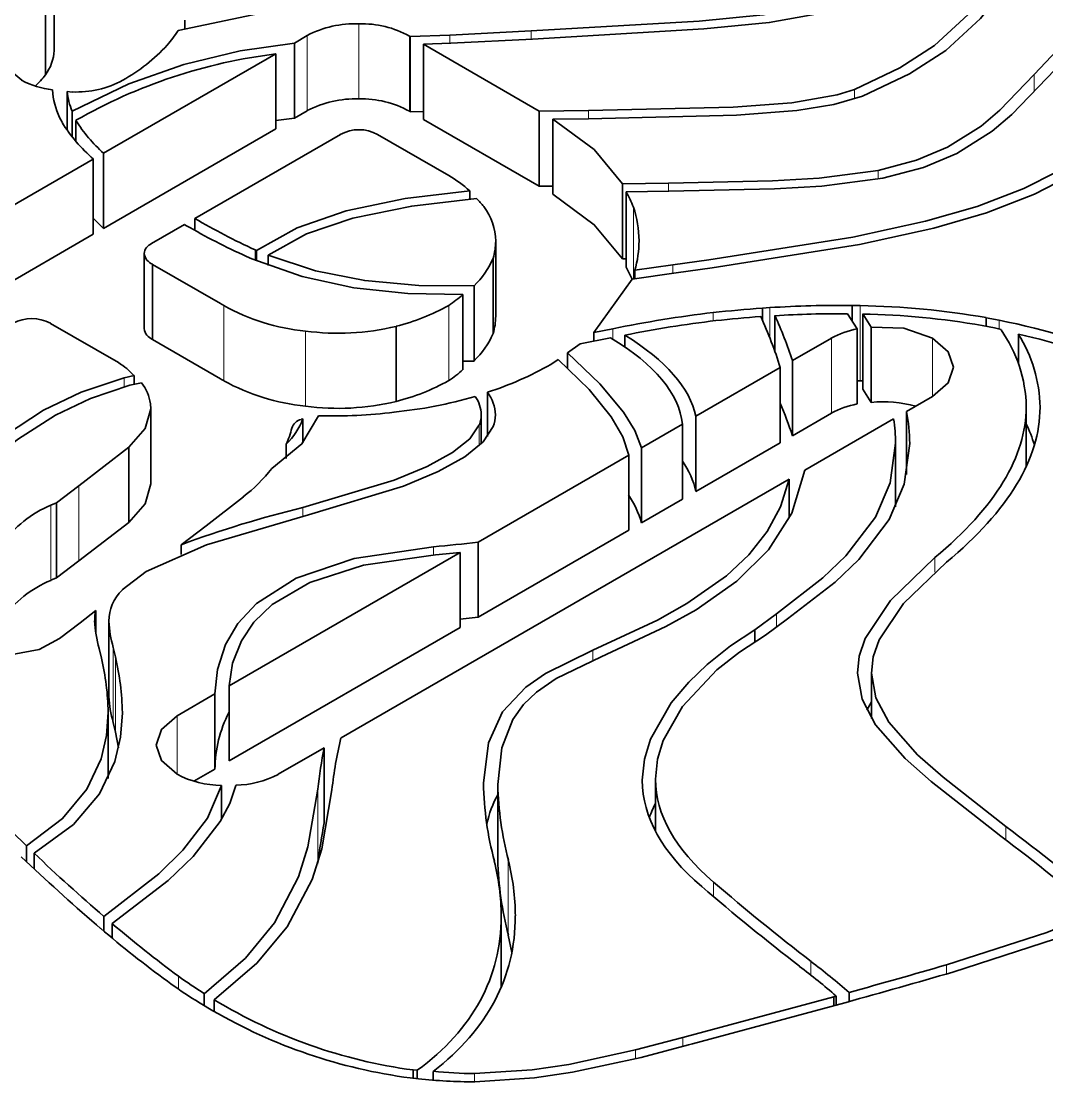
# Model space of a CAD drawing. Extents: x 315 to 857, y 212 to 651.
# Drawn here: x 717.23 to 722.8, y 625.26 to 631.02 of the extents above; entities that cross this region are included whole.
import ezdxf

# ---------------------------------------------------------------- set-up
doc = ezdxf.new("R2010")
doc.units = 0

msp = doc.modelspace()

# ---------------------------------------------------------------- linework, layer by layer
at = {"color": 7, "lineweight": 35, "ltscale": 0.010207}
for p, q in [((717.4062, 631.2734), (717.4062, 630.8652)), ((717.3588, 631.1401), (717.3588, 630.7319)), ((719.3406, 630.94), (719.3406, 630.5317)), ((719.4131, 630.8982), (719.4131, 630.4899)), ((720.0421, 630.535), (720.0421, 630.1267)), ((720.1151, 630.4915), (720.1151, 630.0833)), ((717.6746, 630.3063), (717.6746, 629.8981)), ((717.619, 630.2743), (717.619, 629.866)), ((720.5141, 630.0963), (720.5141, 629.688)), ((717.8958, 629.7615), (717.8958, 629.3533)), ((719.7908, 629.7349), (719.7908, 629.3267)), ((717.9406, 629.7026), (717.9406, 629.2943)), ((719.6875, 629.5856), (719.6875, 629.1773)), ((721.7993, 629.4329), (721.7993, 629.0247)), ((719.2637, 629.366), (719.2637, 628.9577)), ((721.7683, 629.3524), (721.7683, 628.9441)), ((721.845, 629.361), (721.845, 628.9527)), ((721.3511, 629.1416), (721.3511, 628.7333)), ((721.4169, 629.1796), (721.4169, 628.7713)), ((717.9312, 628.9174), (717.9312, 628.5092)), ((717.8116, 628.7089), (717.8116, 628.3006)), ((720.5975, 628.7065), (720.5975, 628.2982)), ((717.4188, 628.4075), (717.4188, 627.9993)), ((719.7094, 628.1937), (719.7094, 627.7855)), ((719.6123, 628.1377), (719.6123, 627.7294)), ((717.7037, 627.7631), (717.7037, 627.3549)), ((718.3561, 627.4124), (718.3561, 627.0042)), ((718.2798, 627.3683), (718.2798, 626.9601)), ((719.817, 626.8762), (719.817, 626.468))]:
    msp.add_line(p, q, dxfattribs=at)
at = {"color": 7, "lineweight": 35, "ltscale": 0.001192}
msp.add_line((718.116, 631.0291), (718.116, 630.9814), dxfattribs=at)
at = {"color": 7, "lineweight": 13, "ltscale": 0.010205}
for p, q in [((719.0618, 631.0103), (719.0618, 630.6021)), ((718.7709, 629.3397), (718.7709, 628.9315)), ((717.3888, 628.394), (717.3888, 627.9858))]:
    msp.add_line(p, q, dxfattribs=at)
at = {"color": 7, "lineweight": 35, "ltscale": 0.002025}
msp.add_line((718.7816, 630.9456), (718.7115, 630.905), dxfattribs=at)
at = {"color": 7, "lineweight": 13, "ltscale": 0.010207}
for p, q in [((718.7816, 630.9456), (718.7816, 630.5373)), ((719.3366, 630.9423), (719.3366, 630.5341)), ((718.3275, 629.4792), (718.3275, 629.071)), ((719.5496, 629.4792), (719.5496, 629.071)), ((721.7848, 629.4783), (721.7848, 629.0701)), ((721.6286, 629.3018), (721.6286, 628.8936)), ((717.5397, 628.5001), (717.5397, 628.0918)), ((717.7269, 627.6216), (717.7269, 627.2133)), ((717.7393, 627.5694), (717.7393, 627.1611)), ((718.8383, 626.8517), (718.8383, 626.4434)), ((719.8735, 626.4657), (719.8735, 626.0574))]:
    msp.add_line(p, q, dxfattribs=at)
at = {"color": 7, "lineweight": 35, "ltscale": 0.000116207}
for p, q in [((719.3406, 630.94), (719.3366, 630.9423)), ((719.3406, 630.5317), (719.3366, 630.5341))]:
    msp.add_line(p, q, dxfattribs=at)
at = {"color": 7, "lineweight": 35, "ltscale": 0.005364}
msp.add_line((719.5551, 630.9479), (719.3406, 630.94), dxfattribs=at)
at = {"color": 7, "lineweight": 35, "ltscale": 0.01109}
msp.add_line((719.998, 630.9711), (719.5551, 630.9479), dxfattribs=at)
at = {"color": 7, "lineweight": 13, "ltscale": 0.001115}
for p, q in [((719.5551, 630.9479), (719.5551, 630.9033)), ((719.998, 630.9711), (719.998, 630.9265))]:
    msp.add_line(p, q, dxfattribs=at)
at = {"color": 7, "lineweight": 35, "ltscale": 0.011081}
msp.add_line((719.5621, 630.9036), (720.0048, 630.9268), dxfattribs=at)
at = {"color": 7, "lineweight": 35, "ltscale": 0.010205}
for p, q in [((718.7115, 630.905), (718.7115, 630.4968)), ((718.6102, 630.8466), (718.6102, 630.4384)), ((720.4933, 630.1404), (720.4933, 629.7322)), ((719.8051, 629.8285), (719.8051, 629.4203)), ((719.6261, 629.5382), (719.6261, 629.13)), ((720.8928, 628.877), (720.8928, 628.4688)), ((720.8196, 628.8347), (720.8196, 628.4265)), ((720.5275, 628.666), (720.5275, 628.2578)), ((718.8733, 627.0765), (718.8733, 626.6683))]:
    msp.add_line(p, q, dxfattribs=at)
at = {"color": 7, "lineweight": 35, "ltscale": 0.003729}
msp.add_line((719.4131, 630.8982), (719.5621, 630.9036), dxfattribs=at)
at = {"color": 7, "lineweight": 35, "ltscale": 0.018159}
for p, q in [((720.0421, 630.535), (719.4131, 630.8982)), ((720.0421, 630.1267), (719.4131, 630.4899))]:
    msp.add_line(p, q, dxfattribs=at)
at = {"color": 7, "lineweight": 35, "ltscale": 0.027011}
for p, q in [((718.6102, 630.8466), (717.6746, 630.3063)), ((718.6102, 630.4384), (717.6746, 629.8981))]:
    msp.add_line(p, q, dxfattribs=at)
at = {"color": 7, "lineweight": 13, "ltscale": 0.00239}
msp.add_line((722.7302, 630.7347), (722.7302, 630.6391), dxfattribs=at)
at = {"color": 7, "lineweight": 35, "ltscale": 0.000709072}
msp.add_line((717.4764, 630.6414), (717.5046, 630.6384), dxfattribs=at)
at = {"color": 7, "lineweight": 35, "ltscale": 0.005251}
msp.add_line((717.4764, 630.6414), (717.4764, 630.4314), dxfattribs=at)
at = {"color": 7, "lineweight": 13, "ltscale": 0.001314}
msp.add_line((721.754, 630.6529), (721.754, 630.6003), dxfattribs=at)
at = {"color": 7, "lineweight": 35, "ltscale": 0.003491}
msp.add_line((717.5044, 630.5342), (717.5044, 630.3945), dxfattribs=at)
at = {"color": 7, "lineweight": 35, "ltscale": 0.002024}
msp.add_line((718.7816, 630.5373), (718.7115, 630.4968), dxfattribs=at)
at = {"color": 7, "lineweight": 35, "ltscale": 0.001812}
msp.add_line((719.4131, 630.5339), (719.3406, 630.5317), dxfattribs=at)
at = {"color": 7, "lineweight": 35, "ltscale": 0.006664}
msp.add_line((720.3087, 630.5386), (720.0421, 630.535), dxfattribs=at)
at = {"color": 7, "lineweight": 13, "ltscale": 0.001112}
msp.add_line((720.3087, 630.5386), (720.3087, 630.4941), dxfattribs=at)
at = {"color": 7, "lineweight": 35, "ltscale": 0.00074388}
msp.add_line((717.4358, 630.5007), (717.4495, 630.4743), dxfattribs=at)
at = {"color": 7, "lineweight": 35, "ltscale": 0.002864}
msp.add_line((717.5248, 630.4849), (717.5248, 630.3703), dxfattribs=at)
at = {"color": 7, "lineweight": 35, "ltscale": 0.002549}
msp.add_line((718.7115, 630.4968), (718.6102, 630.4849), dxfattribs=at)
at = {"color": 7, "lineweight": 35, "ltscale": 0.004877}
msp.add_line((720.1151, 630.4915), (720.3101, 630.4941), dxfattribs=at)
at = {"color": 7, "lineweight": 35, "ltscale": 0.022825}
msp.add_line((718.1703, 629.9517), (718.961, 630.4082), dxfattribs=at)
at = {"color": 7, "lineweight": 35, "ltscale": 0.011167}
msp.add_line((719.1628, 630.4082), (719.5496, 630.1849), dxfattribs=at)
at = {"color": 7, "lineweight": 35, "ltscale": 0.032576}
for p, q in [((717.619, 630.2743), (716.4905, 629.6228)), ((717.619, 629.866), (716.4905, 629.2145))]:
    msp.add_line(p, q, dxfattribs=at)
at = {"color": 7, "lineweight": 13, "ltscale": 0.001175}
msp.add_line((721.8824, 630.2126), (721.8824, 630.1656), dxfattribs=at)
at = {"color": 7, "lineweight": 35, "ltscale": 0.001834}
msp.add_line((720.1155, 630.1278), (720.0421, 630.1267), dxfattribs=at)
at = {"color": 7, "lineweight": 35, "ltscale": 0.006255}
msp.add_line((720.7435, 630.1443), (720.4933, 630.1404), dxfattribs=at)
at = {"color": 7, "lineweight": 13, "ltscale": 0.001114}
msp.add_line((720.7435, 630.1443), (720.7435, 630.0998), dxfattribs=at)
at = {"color": 7, "lineweight": 35, "ltscale": 0.001123}
msp.add_line((719.6637, 630.1019), (719.6637, 630.057), dxfattribs=at)
at = {"color": 7, "lineweight": 35, "ltscale": 0.005781}
msp.add_line((720.5141, 630.0963), (720.7453, 630.0999), dxfattribs=at)
at = {"color": 7, "lineweight": 13, "ltscale": 0.00975}
msp.add_line((720.5532, 630.0134), (720.5532, 629.6234), dxfattribs=at)
at = {"color": 7, "lineweight": 35, "ltscale": 0.001968}
msp.add_line((717.6746, 629.8981), (717.619, 629.9539), dxfattribs=at)
at = {"color": 7, "lineweight": 35, "ltscale": 0.001616}
msp.add_line((718.1703, 629.9517), (718.1703, 629.8871), dxfattribs=at)
at = {"color": 7, "lineweight": 35, "ltscale": 0.005182}
msp.add_line((717.9349, 629.8159), (718.1147, 629.9191), dxfattribs=at)
at = {"color": 7, "lineweight": 35, "ltscale": 0.000227417}
msp.add_line((718.1147, 629.9191), (718.1224, 629.9143), dxfattribs=at)
at = {"color": 7, "lineweight": 35, "ltscale": 0.000193973}
msp.add_line((718.5049, 629.778), (718.4978, 629.7811), dxfattribs=at)
at = {"color": 7, "lineweight": 13, "ltscale": 0.001401}
msp.add_line((718.4978, 629.7811), (718.4978, 629.7251), dxfattribs=at)
at = {"color": 7, "lineweight": 35, "ltscale": 0.001395}
msp.add_line((718.5049, 629.778), (718.5049, 629.7222), dxfattribs=at)
at = {"color": 7, "lineweight": 35, "ltscale": 0.000834611}
msp.add_line((718.4506, 629.746), (718.481, 629.7323), dxfattribs=at)
at = {"color": 7, "lineweight": 35, "ltscale": 0.001413}
msp.add_line((718.5696, 629.7528), (718.5696, 629.6963), dxfattribs=at)
at = {"color": 7, "lineweight": 35, "ltscale": 0.000523457}
msp.add_line((720.5142, 629.7325), (720.4933, 629.7322), dxfattribs=at)
at = {"color": 7, "lineweight": 35, "ltscale": 0.004931}
msp.add_line((720.9622, 629.7269), (720.767, 629.6991), dxfattribs=at)
at = {"color": 7, "lineweight": 35, "ltscale": 0.010681}
for p, q in [((718.3106, 629.489), (717.9406, 629.7026)), ((718.3106, 629.0807), (717.9406, 629.2943))]:
    msp.add_line(p, q, dxfattribs=at)
at = {"color": 7, "lineweight": 35, "ltscale": 0.001858}
msp.add_line((720.547, 629.6213), (720.5141, 629.688), dxfattribs=at)
at = {"color": 7, "lineweight": 35, "ltscale": 0.006022}
msp.add_line((720.547, 629.6225), (720.7855, 629.6561), dxfattribs=at)
at = {"color": 7, "lineweight": 35, "ltscale": 0.005211}
msp.add_line((720.767, 629.6991), (720.5605, 629.6701), dxfattribs=at)
at = {"color": 7, "lineweight": 35, "ltscale": 0.001143}
msp.add_line((720.5605, 629.6701), (720.5605, 629.6244), dxfattribs=at)
at = {"color": 7, "lineweight": 13, "ltscale": 0.001141}
msp.add_line((720.767, 629.6991), (720.767, 629.6534), dxfattribs=at)
at = {"color": 7, "lineweight": 35, "ltscale": 0.004924}
msp.add_line((720.7855, 629.6561), (720.9805, 629.6837), dxfattribs=at)
at = {"color": 7, "lineweight": 35, "ltscale": 0.008931}
msp.add_line((720.3383, 629.3325), (720.547, 629.6225), dxfattribs=at)
at = {"color": 7, "lineweight": 35, "ltscale": 0.000162009}
for p, q in [((718.3162, 629.4857), (718.3106, 629.489)), ((718.3218, 629.4825), (718.3162, 629.4857)), ((718.3275, 629.4792), (718.3218, 629.4825)), ((718.3162, 629.0775), (718.3106, 629.0807)), ((718.3218, 629.0742), (718.3162, 629.0775)), ((718.3275, 629.071), (718.3218, 629.0742))]:
    msp.add_line(p, q, dxfattribs=at)
at = {"color": 7, "lineweight": 35, "ltscale": 0.00107}
msp.add_line((721.7848, 629.4783), (721.742, 629.4792), dxfattribs=at)
at = {"color": 7, "lineweight": 35, "ltscale": 0.002109}
msp.add_line((721.742, 629.4792), (721.742, 629.3949), dxfattribs=at)
at = {"color": 7, "lineweight": 13, "ltscale": 0.001138}
msp.add_line((720.9861, 629.4406), (720.9861, 629.395), dxfattribs=at)
at = {"color": 7, "lineweight": 35, "ltscale": 0.000999884}
msp.add_line((721.2943, 629.4674), (721.2543, 629.4649), dxfattribs=at)
at = {"color": 7, "lineweight": 35, "ltscale": 0.001669}
msp.add_line((721.2543, 629.4649), (721.2543, 629.3981), dxfattribs=at)
at = {"color": 7, "lineweight": 13, "ltscale": 0.004108}
msp.add_line((721.2943, 629.4674), (721.2943, 629.3031), dxfattribs=at)
at = {"color": 7, "lineweight": 35, "ltscale": 0.004881}
msp.add_line((721.3222, 629.4238), (721.3222, 629.2285), dxfattribs=at)
at = {"color": 7, "lineweight": 35, "ltscale": 0.002423}
msp.add_line((721.7164, 629.4342), (721.7683, 629.3524), dxfattribs=at)
at = {"color": 7, "lineweight": 35, "ltscale": 0.002131}
for p, q in [((721.845, 629.361), (721.7993, 629.4329)), ((721.845, 628.9527), (721.7993, 629.0247))]:
    msp.add_line(p, q, dxfattribs=at)
at = {"color": 7, "lineweight": 35, "ltscale": 0.010682}
msp.add_line((717.3856, 629.3821), (717.7556, 629.1685), dxfattribs=at)
at = {"color": 7, "lineweight": 35, "ltscale": 0.001706}
msp.add_line((722.4476, 629.3702), (722.5146, 629.3571), dxfattribs=at)
at = {"color": 7, "lineweight": 35, "ltscale": 0.00179}
msp.add_line((722.5397, 629.3991), (722.4694, 629.4128), dxfattribs=at)
at = {"color": 7, "lineweight": 35, "ltscale": 0.001173}
msp.add_line((722.4694, 629.4128), (722.4694, 629.3659), dxfattribs=at)
at = {"color": 7, "lineweight": 13, "ltscale": 0.001208}
msp.add_line((722.5397, 629.3991), (722.5397, 629.3508), dxfattribs=at)
at = {"color": 7, "lineweight": 35, "ltscale": 0.004177}
msp.add_line((720.2646, 629.2711), (720.4285, 629.3034), dxfattribs=at)
at = {"color": 7, "lineweight": 35, "ltscale": 0.002611}
msp.add_line((720.4408, 629.3527), (720.3383, 629.3325), dxfattribs=at)
at = {"color": 7, "lineweight": 35, "ltscale": 0.001172}
msp.add_line((720.3383, 629.3325), (720.3383, 629.2856), dxfattribs=at)
at = {"color": 7, "lineweight": 13, "ltscale": 0.001419}
msp.add_line((720.4408, 629.3527), (720.4408, 629.296), dxfattribs=at)
at = {"color": 7, "lineweight": 35, "ltscale": 0.001624}
msp.add_line((720.5068, 629.3182), (720.5068, 629.2533), dxfattribs=at)
at = {"color": 7, "lineweight": 35, "ltscale": 0.000939637}
msp.add_line((722.5146, 629.3571), (722.551, 629.3478), dxfattribs=at)
at = {"color": 7, "lineweight": 35, "ltscale": 0.004015}
msp.add_line((722.6448, 629.3241), (722.6448, 629.1635), dxfattribs=at)
at = {"color": 7, "lineweight": 35, "ltscale": 0.002125}
msp.add_line((720.1951, 629.2222), (720.2646, 629.2711), dxfattribs=at)
at = {"color": 7, "lineweight": 35, "ltscale": 0.006111}
for p, q in [((721.6286, 629.3018), (721.4169, 629.1796)), ((721.6286, 628.8936), (721.4169, 628.7713))]:
    msp.add_line(p, q, dxfattribs=at)
at = {"color": 7, "lineweight": 13, "ltscale": 0.007928}
msp.add_line((722.1782, 629.3018), (722.1782, 628.9846), dxfattribs=at)
at = {"color": 7, "lineweight": 35, "ltscale": 0.002071}
msp.add_line((720.1951, 629.2222), (720.1951, 629.1394), dxfattribs=at)
at = {"color": 7, "lineweight": 35, "ltscale": 0.001536}
msp.add_line((719.6875, 629.1773), (719.6261, 629.1758), dxfattribs=at)
at = {"color": 7, "lineweight": 35, "ltscale": 0.001193}
msp.add_line((720.1047, 629.1588), (720.1437, 629.1862), dxfattribs=at)
at = {"color": 7, "lineweight": 35, "ltscale": 0.013231}
msp.add_line((721.3511, 629.1416), (720.8928, 628.877), dxfattribs=at)
at = {"color": 7, "lineweight": 35, "ltscale": 0.001394}
msp.add_line((717.8406, 629.098), (717.786, 629.0866), dxfattribs=at)
at = {"color": 7, "lineweight": 13, "ltscale": 0.001233}
msp.add_line((717.786, 629.0866), (717.786, 629.0373), dxfattribs=at)
at = {"color": 7, "lineweight": 35, "ltscale": 0.001176}
msp.add_line((717.8406, 629.098), (717.8406, 629.051), dxfattribs=at)
at = {"color": 7, "lineweight": 35, "ltscale": 0.001607}
msp.add_line((717.8181, 629.046), (717.881, 629.0591), dxfattribs=at)
at = {"color": 7, "lineweight": 35, "ltscale": 0.000412089}
msp.add_line((721.7848, 629.0701), (721.7683, 629.0704), dxfattribs=at)
at = {"color": 7, "lineweight": 35, "ltscale": 0.000383105}
msp.add_line((721.8001, 629.0697), (721.7848, 629.0701), dxfattribs=at)
at = {"color": 7, "lineweight": 35, "ltscale": 0.006012}
msp.add_line((719.7603, 629.0074), (719.7603, 628.7669), dxfattribs=at)
at = {"color": 7, "lineweight": 35, "ltscale": 0.004078}
msp.add_line((722.0368, 628.903), (722.1781, 628.9846), dxfattribs=at)
at = {"color": 7, "lineweight": 35, "ltscale": 0.00069426}
msp.add_line((717.9294, 628.9451), (717.9312, 628.9174), dxfattribs=at)
at = {"color": 7, "lineweight": 35, "ltscale": 0.008559}
msp.add_line((722.0368, 628.903), (722.0368, 628.5607), dxfattribs=at)
at = {"color": 7, "lineweight": 35, "ltscale": 0.008119}
msp.add_line((722.6872, 628.9285), (722.6872, 628.6038), dxfattribs=at)
at = {"color": 7, "lineweight": 35, "ltscale": 0.000242399}
msp.add_line((718.7479, 628.861), (718.7574, 628.8629), dxfattribs=at)
at = {"color": 7, "lineweight": 35, "ltscale": 0.003258}
msp.add_line((718.7574, 628.8629), (718.7574, 628.7325), dxfattribs=at)
at = {"color": 7, "lineweight": 35, "ltscale": 0.000167881}
msp.add_line((718.8422, 628.8792), (718.8488, 628.8804), dxfattribs=at)
at = {"color": 7, "lineweight": 35, "ltscale": 0.003925}
msp.add_line((719.7267, 628.8855), (719.7267, 628.7285), dxfattribs=at)
at = {"color": 7, "lineweight": 35, "ltscale": 0.013928}
msp.add_line((721.4844, 628.5841), (721.9669, 628.8627), dxfattribs=at)
at = {"color": 7, "lineweight": 13, "ltscale": 0.002818}
msp.add_line((719.7161, 628.8311), (719.7161, 628.7183), dxfattribs=at)
at = {"color": 7, "lineweight": 35, "ltscale": 0.006413}
msp.add_line((720.8196, 628.8347), (720.5975, 628.7065), dxfattribs=at)
at = {"color": 7, "lineweight": 35, "ltscale": 0.01323}
msp.add_line((721.3511, 628.7333), (720.8928, 628.4688), dxfattribs=at)
at = {"color": 7, "lineweight": 35, "ltscale": 0.008647}
msp.add_line((721.9774, 628.7302), (721.9774, 628.3843), dxfattribs=at)
at = {"color": 7, "lineweight": 35, "ltscale": 0.008571}
for p, q in [((717.8116, 628.7089), (717.5397, 628.5001)), ((717.8116, 628.3006), (717.5397, 628.0918))]:
    msp.add_line(p, q, dxfattribs=at)
at = {"color": 7, "lineweight": 35, "ltscale": 0.001935}
msp.add_line((718.6672, 628.7251), (718.6672, 628.6477), dxfattribs=at)
at = {"color": 7, "lineweight": 35, "ltscale": 0.023616}
msp.add_line((720.5275, 628.666), (719.7094, 628.1937), dxfattribs=at)
at = {"color": 7, "lineweight": 35, "ltscale": 0.003806}
for p, q in [((717.5397, 628.5001), (717.4188, 628.4075)), ((717.5397, 628.0918), (717.4188, 627.9993))]:
    msp.add_line(p, q, dxfattribs=at)
at = {"color": 7, "lineweight": 35, "ltscale": 0.070306}
msp.add_line((718.9647, 627.1293), (721.4001, 628.5355), dxfattribs=at)
at = {"color": 7, "lineweight": 35, "ltscale": 0.005296}
msp.add_line((721.4001, 628.5355), (721.4001, 628.3236), dxfattribs=at)
at = {"color": 7, "lineweight": 35, "ltscale": 0.006417}
msp.add_line((718.2321, 628.2816), (718.434, 628.4402), dxfattribs=at)
at = {"color": 7, "lineweight": 35, "ltscale": 0.000823618}
msp.add_line((717.4188, 628.4075), (717.3888, 628.394), dxfattribs=at)
at = {"color": 7, "lineweight": 13, "ltscale": 0.001215}
msp.add_line((718.7576, 628.3821), (718.7576, 628.3335), dxfattribs=at)
at = {"color": 7, "lineweight": 35, "ltscale": 0.006414}
msp.add_line((720.8196, 628.4265), (720.5975, 628.2982), dxfattribs=at)
at = {"color": 7, "lineweight": 35, "ltscale": 0.004249}
msp.add_line((718.0969, 628.1787), (718.2321, 628.2816), dxfattribs=at)
at = {"color": 7, "lineweight": 35, "ltscale": 0.023617}
msp.add_line((720.5275, 628.2578), (719.7094, 627.7855), dxfattribs=at)
at = {"color": 7, "lineweight": 35, "ltscale": 0.001324}
msp.add_line((718.0969, 628.1787), (718.0969, 628.1257), dxfattribs=at)
at = {"color": 7, "lineweight": 13, "ltscale": 0.001123}
msp.add_line((719.4675, 628.1686), (719.4675, 628.1237), dxfattribs=at)
at = {"color": 7, "lineweight": 35, "ltscale": 0.036263}
for p, q in [((719.6123, 628.1377), (718.3561, 627.4124)), ((719.6123, 627.7294), (718.3561, 627.0042))]:
    msp.add_line(p, q, dxfattribs=at)
at = {"color": 7, "lineweight": 35, "ltscale": 0.003375}
msp.add_line((719.478, 628.1245), (719.6123, 628.1377), dxfattribs=at)
at = {"color": 7, "lineweight": 13, "ltscale": 0.001988}
msp.add_line((722.1904, 628.1094), (722.1904, 628.0298), dxfattribs=at)
at = {"color": 7, "lineweight": 35, "ltscale": 0.000822992}
msp.add_line((717.4188, 627.9993), (717.3888, 627.9858), dxfattribs=at)
at = {"color": 7, "lineweight": 35, "ltscale": 0.004114}
msp.add_line((717.7748, 627.9335), (717.9057, 628.0332), dxfattribs=at)
at = {"color": 7, "lineweight": 35, "ltscale": 0.002709}
msp.add_line((717.5482, 627.754), (717.632, 627.8227), dxfattribs=at)
at = {"color": 7, "lineweight": 35, "ltscale": 0.003043}
msp.add_line((717.632, 627.8227), (717.632, 627.701), dxfattribs=at)
at = {"color": 7, "lineweight": 35, "ltscale": 0.003506}
msp.add_line((717.436, 627.6699), (717.5482, 627.754), dxfattribs=at)
at = {"color": 7, "lineweight": 35, "ltscale": 0.002443}
msp.add_line((719.7094, 627.7855), (719.6123, 627.774), dxfattribs=at)
at = {"color": 7, "lineweight": 35, "ltscale": 0.003631}
msp.add_line((721.3297, 627.8035), (721.213, 627.717), dxfattribs=at)
at = {"color": 7, "lineweight": 35, "ltscale": 0.003702}
msp.add_line((721.2709, 627.6877), (721.3899, 627.7758), dxfattribs=at)
at = {"color": 7, "lineweight": 13, "ltscale": 0.001784}
msp.add_line((721.3297, 627.8035), (721.3297, 627.7322), dxfattribs=at)
at = {"color": 7, "lineweight": 35, "ltscale": 0.001605}
msp.add_line((721.213, 627.717), (721.213, 627.6528), dxfattribs=at)
at = {"color": 7, "lineweight": 35, "ltscale": 0.001326}
msp.add_line((717.6507, 627.6152), (717.6631, 627.5637), dxfattribs=at)
at = {"color": 7, "lineweight": 35, "ltscale": 0.001341}
for p, q in [((717.7393, 627.5694), (717.7269, 627.6216)), ((717.7393, 627.1611), (717.7269, 627.2133))]:
    msp.add_line(p, q, dxfattribs=at)
at = {"color": 7, "lineweight": 13, "ltscale": 0.001392}
msp.add_line((720.3322, 627.6056), (720.3322, 627.5499), dxfattribs=at)
at = {"color": 7, "lineweight": 35, "ltscale": 0.00618}
msp.add_line((721.8463, 627.4822), (721.8463, 627.235), dxfattribs=at)
at = {"color": 7, "lineweight": 35, "ltscale": 0.005937}
msp.add_line((718.2798, 627.3683), (718.0741, 627.2496), dxfattribs=at)
at = {"color": 7, "lineweight": 35, "ltscale": 0.001312}
msp.add_line((721.8463, 627.3265), (721.8215, 627.2803), dxfattribs=at)
at = {"color": 7, "lineweight": 35, "ltscale": 0.009012}
msp.add_line((717.6992, 627.2697), (717.6992, 626.9092), dxfattribs=at)
at = {"color": 7, "lineweight": 13, "ltscale": 0.007932}
msp.add_line((718.0741, 627.2496), (718.0741, 626.9324), dxfattribs=at)
at = {"color": 7, "lineweight": 35, "ltscale": 0.002198}
msp.add_line((717.7565, 627.0749), (717.7393, 627.1611), dxfattribs=at)
at = {"color": 7, "lineweight": 35, "ltscale": 0.007209}
msp.add_line((718.6235, 626.9324), (718.8733, 627.0765), dxfattribs=at)
at = {"color": 7, "lineweight": 35, "ltscale": 0.003293}
msp.add_line((718.2798, 626.9601), (718.1657, 626.8942), dxfattribs=at)
at = {"color": 7, "lineweight": 35, "ltscale": 0.007118}
msp.add_line((720.6738, 626.9055), (720.6738, 626.6208), dxfattribs=at)
at = {"color": 7, "lineweight": 35, "ltscale": 0.004622}
msp.add_line((718.3151, 626.8704), (718.3151, 626.6855), dxfattribs=at)
at = {"color": 7, "lineweight": 35, "ltscale": 0.008353}
msp.add_line((717.2556, 626.543), (717.0148, 626.7747), dxfattribs=at)
at = {"color": 7, "lineweight": 13, "ltscale": 0.001842}
msp.add_line((722.576, 626.6491), (722.576, 626.5754), dxfattribs=at)
at = {"color": 7, "lineweight": 35, "ltscale": 0.002144}
msp.add_line((717.2556, 626.543), (717.2556, 626.4573), dxfattribs=at)
at = {"color": 7, "lineweight": 35, "ltscale": 0.002129}
msp.add_line((717.2974, 626.5031), (717.2974, 626.4179), dxfattribs=at)
at = {"color": 7, "lineweight": 13, "ltscale": 0.001981}
msp.add_line((720.988, 626.3466), (720.988, 626.2674), dxfattribs=at)
at = {"color": 7, "lineweight": 35, "ltscale": 0.001997}
msp.add_line((717.6765, 626.1595), (717.6765, 626.0796), dxfattribs=at)
at = {"color": 7, "lineweight": 35, "ltscale": 0.009666}
msp.add_line((719.8348, 626.1616), (719.8348, 625.7749), dxfattribs=at)
at = {"color": 7, "lineweight": 35, "ltscale": 0.000728062}
msp.add_line((717.6362, 626.1141), (717.6582, 626.095), dxfattribs=at)
at = {"color": 7, "lineweight": 35, "ltscale": 3.57525e-05}
msp.add_line((717.7219, 626.12), (717.7208, 626.1209), dxfattribs=at)
at = {"color": 7, "lineweight": 35, "ltscale": 0.001964}
msp.add_line((717.7208, 626.1209), (717.7208, 626.0424), dxfattribs=at)
at = {"color": 7, "lineweight": 13, "ltscale": 0.001964}
msp.add_line((717.7219, 626.12), (717.7219, 626.0414), dxfattribs=at)
at = {"color": 7, "lineweight": 35, "ltscale": 0.00238}
msp.add_line((719.8928, 625.9642), (719.8735, 626.0574), dxfattribs=at)
at = {"color": 7, "lineweight": 13, "ltscale": 0.001875}
msp.add_line((721.518, 625.915), (721.518, 625.84), dxfattribs=at)
at = {"color": 7, "lineweight": 13, "ltscale": 0.001244}
msp.add_line((722.2534, 625.8969), (722.2534, 625.8471), dxfattribs=at)
at = {"color": 7, "lineweight": 13, "ltscale": 0.001756}
msp.add_line((718.0816, 625.8351), (718.0816, 625.7648), dxfattribs=at)
at = {"color": 7, "lineweight": 35, "ltscale": 0.001633}
msp.add_line((718.222, 625.74), (718.222, 625.6747), dxfattribs=at)
at = {"color": 7, "lineweight": 35, "ltscale": 0.001236}
msp.add_line((721.7249, 625.7468), (721.7249, 625.6974), dxfattribs=at)
at = {"color": 7, "lineweight": 35, "ltscale": 0.000761823}
msp.add_line((718.1742, 625.704), (718.2001, 625.688), dxfattribs=at)
at = {"color": 7, "lineweight": 35, "ltscale": 0.001988}
msp.add_line((718.2001, 625.688), (718.2684, 625.6473), dxfattribs=at)
at = {"color": 7, "lineweight": 35, "ltscale": 0.001596}
msp.add_line((718.2757, 625.707), (718.2757, 625.6432), dxfattribs=at)
at = {"color": 7, "lineweight": 35, "ltscale": 0.020699}
msp.add_line((721.6415, 625.7234), (720.8423, 625.5072), dxfattribs=at)
at = {"color": 7, "lineweight": 35, "ltscale": 0.020726}
msp.add_line((720.8746, 625.4668), (721.6749, 625.6833), dxfattribs=at)
at = {"color": 7, "lineweight": 35, "ltscale": 0.000345419}
msp.add_line((721.6548, 625.7271), (721.6415, 625.7234), dxfattribs=at)
at = {"color": 7, "lineweight": 35, "ltscale": 0.001231}
msp.add_line((721.6415, 625.7234), (721.6415, 625.6741), dxfattribs=at)
at = {"color": 7, "lineweight": 35, "ltscale": 0.001233}
msp.add_line((721.6548, 625.7271), (721.6548, 625.6778), dxfattribs=at)
at = {"color": 7, "lineweight": 35, "ltscale": 0.00087611}
msp.add_line((721.6749, 625.6833), (721.7086, 625.6929), dxfattribs=at)
at = {"color": 7, "lineweight": 35, "ltscale": 0.006638}
msp.add_line((720.8213, 625.5016), (720.5643, 625.4348), dxfattribs=at)
at = {"color": 7, "lineweight": 35, "ltscale": 0.00054335}
msp.add_line((720.8423, 625.5072), (720.8213, 625.5016), dxfattribs=at)
at = {"color": 7, "lineweight": 13, "ltscale": 0.001224}
msp.add_line((720.8213, 625.5016), (720.8213, 625.4526), dxfattribs=at)
at = {"color": 7, "lineweight": 35, "ltscale": 0.00668}
msp.add_line((720.5948, 625.3938), (720.8533, 625.4612), dxfattribs=at)
at = {"color": 7, "lineweight": 35, "ltscale": 0.000550337}
msp.add_line((720.8533, 625.4612), (720.8746, 625.4668), dxfattribs=at)
at = {"color": 7, "lineweight": 13, "ltscale": 0.001212}
msp.add_line((720.5643, 625.4348), (720.5643, 625.3863), dxfattribs=at)
at = {"color": 7, "lineweight": 35, "ltscale": 0.001102}
msp.add_line((719.3409, 625.2826), (719.3848, 625.2778), dxfattribs=at)
at = {"color": 7, "lineweight": 35, "ltscale": 0.000567865}
msp.add_line((719.379, 625.3237), (719.3564, 625.3261), dxfattribs=at)
at = {"color": 7, "lineweight": 35, "ltscale": 0.001131}
for p, q in [((719.3564, 625.3261), (719.3564, 625.2809)), ((719.379, 625.3237), (719.379, 625.2784))]:
    msp.add_line(p, q, dxfattribs=at)
at = {"color": 7, "lineweight": 35, "ltscale": 0.001198}
msp.add_line((719.466, 625.3179), (719.466, 625.27), dxfattribs=at)
at = {"color": 7, "lineweight": 13, "ltscale": 0.001111}
msp.add_line((719.69, 625.3058), (719.69, 625.2614), dxfattribs=at)
at = {"color": 7, "lineweight": 35}
for points in [[(722.6016, 631.4064), (722.4627, 631.1755), (722.3726, 631.0607), (722.1894, 630.8919), (722.0001, 630.7698), (721.754, 630.6529)], [(721.7983, 630.6166), (722.0537, 630.7377), (722.2498, 630.8638), (722.4392, 631.0376), (722.5321, 631.1557), (722.675, 631.3928)], [(722.104, 631.3301), (721.9111, 631.2145), (721.6718, 631.1313), (721.2587, 631.0578), (720.9102, 631.0244), (719.998, 630.9711)], [(720.0048, 630.9268), (720.9351, 630.9814), (721.2913, 631.0161), (721.7155, 631.0933), (721.9634, 631.181), (722.1659, 631.3034)], [(718.0796, 630.9724), (718.5204, 631.0651), (718.7906, 631.1025), (719.3768, 631.1511)], [(723.2309, 631.1719), (723.03, 631.0306), (722.9194, 630.9328), (722.7302, 630.7347)], [(722.7986, 630.714), (722.9706, 630.8943), (723.0692, 630.9833), (723.2432, 631.1122)], [(717.1122, 630.865), (717.1416, 630.7776), (717.2299, 630.7031)], [(718.7115, 630.905), (718.4174, 630.8625), (718.1106, 630.7892), (717.8113, 630.6833), (717.5044, 630.5342)], [(722.7302, 630.7347), (722.5447, 630.5404), (722.4426, 630.4531), (722.2604, 630.3384), (722.0905, 630.2678), (721.8824, 630.2126)], [(721.9081, 630.1707), (722.1293, 630.2296), (722.3101, 630.3049), (722.5029, 630.4261), (722.6099, 630.5171), (722.7986, 630.714)], [(721.754, 630.6529), (721.6609, 630.6229), (721.4131, 630.5804), (721.0954, 630.5565), (720.3087, 630.5386)], [(720.3101, 630.4941), (721.1137, 630.5128), (721.4407, 630.5386), (721.6417, 630.5706), (721.7983, 630.6166)], [(723.1921, 630.5322), (723.1121, 630.4145), (723.004, 630.3094), (722.8528, 630.2053), (722.6749, 630.1145), (722.4205, 630.0174), (722.1409, 629.9368), (721.7455, 629.8506), (720.9622, 629.7269)], [(720.9805, 629.6837), (721.7811, 629.8105), (722.1855, 629.8994), (722.4718, 629.9828), (722.7326, 630.0836), (722.912, 630.1761), (723.0654, 630.2823), (723.1804, 630.3939), (723.2656, 630.5195)], [(720.4933, 630.1404), (720.3404, 630.3262), (720.1151, 630.4915)], [(721.8824, 630.2126), (721.5618, 630.1711), (721.3089, 630.1566), (720.7435, 630.1443)], [(720.7453, 630.0999), (721.3194, 630.1125), (721.5775, 630.1274), (721.9081, 630.1707)], [(719.6637, 630.1019), (719.313, 630.0598), (718.9919, 629.993), (718.7258, 629.9018), (718.5049, 629.778)], [(718.5696, 629.7528), (718.7776, 629.8681), (719.0291, 629.9536), (719.3494, 630.0193), (719.701, 630.0602)], [(720.4933, 629.7322), (720.3404, 629.918), (720.1151, 630.0833)], [(718.481, 629.7323), (718.7532, 629.6357), (719.0344, 629.5747), (719.3274, 629.5436), (719.6261, 629.5382)], [(719.6875, 629.5856), (719.3871, 629.5869), (719.0934, 629.614), (718.8269, 629.6675), (718.5696, 629.7528)], [(722.1782, 629.3018), (722.0217, 629.355), (721.845, 629.361)], [(722.2919, 629.1432), (722.2634, 629.2276), (722.1782, 629.3018)], [(720.5975, 628.7065), (720.5602, 628.7994), (720.4987, 628.8996), (720.3706, 629.0536), (720.1951, 629.2222)], [(720.1437, 629.1862), (720.312, 629.0227), (720.4326, 628.8747), (720.4956, 628.7655), (720.5275, 628.666)], [(722.1781, 628.9846), (722.2634, 629.0588), (722.2919, 629.1432)], [(717.786, 629.0866), (717.5528, 629.0087), (717.3481, 628.9095), (717.1415, 628.7746), (717.0183, 628.6759), (716.7975, 628.467)], [(716.8648, 628.4451), (717.0846, 628.653), (717.2073, 628.7508), (717.4127, 628.8835), (717.6031, 628.9746), (717.8181, 629.046)], [(717.9312, 628.9174), (717.9013, 628.8099), (717.8116, 628.7089)], [(718.5884, 628.5931), (718.7524, 628.727), (718.8422, 628.8792)], [(719.7161, 628.8311), (719.6647, 628.7551), (719.5707, 628.6798), (719.4335, 628.6051), (719.2526, 628.5308), (718.7576, 628.3821)], [(718.7886, 628.3414), (719.3043, 628.4976), (719.4932, 628.5767), (719.637, 628.6569), (719.7361, 628.7383), (719.7911, 628.8212)], [(721.9774, 628.7302), (721.9476, 628.5164), (721.8679, 628.3295), (721.7079, 628.1181), (721.5823, 627.9987), (721.3297, 627.8035)], [(721.3899, 627.7758), (721.6493, 627.9764), (721.7782, 628.0992), (721.9421, 628.3165), (722.0239, 628.5087), (722.0543, 628.7284)], [(720.3784, 627.5699), (720.7302, 627.7344), (720.8939, 627.8262), (721.1147, 627.9811), (721.2869, 628.1516), (721.4135, 628.3508), (721.4844, 628.5841)], [(717.9312, 628.5092), (717.9013, 628.4017), (717.8116, 628.3006)], [(721.4001, 628.5355), (721.3524, 628.3854), (721.2795, 628.2504), (721.1798, 628.124), (721.0588, 628.0103), (720.8441, 627.8596), (720.6832, 627.7695), (720.3322, 627.6056)], [(717.9057, 628.0332), (718.2346, 628.1781), (718.7886, 628.3414)], [(719.4675, 628.1686), (719.0364, 628.1039), (718.7212, 627.9972), (718.5049, 627.8593), (718.4041, 627.7511), (718.337, 627.6369), (718.2938, 627.5013), (718.2798, 627.3683)], [(718.3561, 627.4124), (718.3759, 627.535), (718.4232, 627.6575), (718.4914, 627.7589), (718.5898, 627.8541), (718.7947, 627.9746), (719.0862, 628.0676), (719.478, 628.1245)], [(722.1904, 628.1094), (721.9492, 627.8771), (721.8129, 627.6702), (721.7805, 627.5743), (721.77, 627.4822)], [(721.8463, 627.4822), (721.8565, 627.5703), (721.8881, 627.6621), (722.0204, 627.8604), (722.2537, 628.0841)], [(721.213, 627.717), (721.0801, 627.6294), (720.9546, 627.5291), (720.8538, 627.4325), (720.7582, 627.3195), (720.6463, 627.1229), (720.6135, 627.0141), (720.6016, 626.8992)], [(717.178, 627.5824), (717.3239, 627.6107), (717.436, 627.6699)], [(720.6738, 626.9055), (720.6848, 627.0135), (720.7155, 627.1158), (720.8206, 627.3006), (721.0071, 627.499), (721.1288, 627.5956), (721.2709, 627.6877)], [(720.3322, 627.6056), (720.0747, 627.4791), (719.9683, 627.406), (719.8423, 627.2719), (719.7654, 627.1035), (719.7385, 626.8831)], [(719.817, 626.8762), (719.8386, 627.0759), (719.8987, 627.2294), (719.9565, 627.3107), (720.0261, 627.3785), (720.1334, 627.4526), (720.3784, 627.5699)], [(721.77, 627.4822), (721.7957, 627.3397), (721.8688, 627.2015), (722.0295, 627.018), (722.1705, 626.8925), (722.5146, 626.6224)], [(722.576, 626.6491), (722.2354, 626.9161), (722.0975, 627.0385), (721.9413, 627.2151), (721.8709, 627.347), (721.8463, 627.4822)], [(717.6992, 627.2697), (717.6906, 627.1435), (717.6617, 627.0168), (717.5842, 626.8505), (717.4524, 626.6911), (717.2556, 626.543)], [(717.2974, 626.5031), (717.5104, 626.6589), (717.6528, 626.8267), (717.7364, 627.0015), (717.7673, 627.1345), (717.7766, 627.2668)], [(718.0741, 627.2496), (717.9888, 627.1754), (717.9603, 627.091)], [(717.9603, 627.091), (717.9888, 627.0066), (718.0742, 626.9324)], [(718.3151, 626.8704), (718.2384, 626.6929), (718.1058, 626.5201), (717.9742, 626.3907), (717.6765, 626.1595)], [(717.7208, 626.1209), (718.0248, 626.3544), (718.161, 626.4858), (718.3089, 626.6754), (718.3603, 626.773), (718.3928, 626.8716)], [(718.8383, 626.8517), (718.7847, 626.5384), (718.7339, 626.375), (718.6027, 626.1241), (718.4449, 625.9327), (718.222, 625.74)], [(718.2757, 625.707), (718.5077, 625.9057), (718.6718, 626.1025), (718.8079, 626.3602), (718.8602, 626.5276), (718.915, 626.8484)], [(723.0667, 626.1826), (722.7988, 626.0729), (722.2534, 625.8969)], [(722.2882, 625.8573), (722.8455, 626.0372), (723.1199, 626.1501)], [(720.5643, 625.4348), (720.2017, 625.3559), (720.0034, 625.3262), (719.69, 625.3058)], [(719.691, 625.2614), (720.0164, 625.2823), (720.2214, 625.3128), (720.5948, 625.3938)]]:
    msp.add_lwpolyline(points, dxfattribs=at)
for centre, radius, start, end in [((719.0391, 630.4551), 0.5546, 87.6481, 117.69891), ((719.076, 630.4705), 0.5394, 61.08888, 91.50529), ((717.4248, 631.4033), 0.7837, 319.47561, 326.652), ((717.1677, 630.8761), 0.2391, 322.94896, 357.37424), ((717.3073, 631.5494), 0.9687, 299.15246, 317.42179), ((718.962, 627.9717), 2.8955, 96.97659, 119.76397), ((717.4559, 631.1332), 0.4863, 242.27505, 263.04568), ((717.042, 630.9683), 0.3953, 311.35971, 323.27476), ((717.5245, 631.1815), 0.5426, 267.90195, 298.03871), ((717.8059, 630.676), 0.4096, 183.634, 205.33647), ((717.8612, 630.6845), 0.3872, 186.39417, 202.85561), ((719.0391, 630.0469), 0.5546, 87.6481, 117.69891), ((719.076, 630.0623), 0.5394, 61.08888, 91.50529), ((718.189, 630.935), 0.8719, 211.91882, 229.21244), ((718.2164, 630.9175), 0.8162, 212.03346, 228.44053), ((719.0619, 630.2231), 0.2112, 61.40399, 118.59199), ((719.2204, 629.6122), 0.6606, 47.85011, 60.10625), ((719.4453, 629.7874), 0.3736, 37.85544, 46.86086), ((719.9924, 629.7963), 0.6014, 21.16316, 29.897), ((719.4872, 629.8232), 0.3181, 0.9442, 37.37961), ((720.0187, 629.8295), 0.5651, 0.15726, 18.98466), ((719.9944, 633.0482), 3.5937, 239.49791, 245.38822), ((719.9712, 633.1133), 3.6948, 239.97534, 245.69674), ((719.4798, 629.8305), 0.3253, 342.91573, 359.65099), ((720.0013, 629.8334), 0.5826, 343.7257, 359.77194), ((717.9605, 629.7546), 0.0657, 112.69126, 173.93966), ((717.967, 629.7712), 0.0727, 187.73484, 248.93079), ((719.37, 629.9169), 0.4586, 313.77242, 336.60688), ((719.2689, 629.9153), 0.5187, 302.77887, 313.45471), ((718.8829, 630.4803), 1.1454, 240.97639, 264.39365), ((718.9714, 630.5274), 1.1974, 284.12836, 298.88413), ((721.6704, 623.7372), 5.7425, 89.28562, 93.75571), ((721.7093, 625.0499), 4.4289, 80.1165, 89.02316), ((719.4798, 629.4222), 0.3253, 342.91573, 359.65099), ((721.783, 622.7947), 6.6937, 96.83738, 101.56652), ((721.7375, 622.6513), 6.8307, 94.05615, 96.31526), ((721.7053, 623.0269), 6.4087, 94.12031, 96.30961), ((719.1492, 628.4574), 2.3058, 17.26031, 24.64998), ((721.671, 623.7325), 5.7019, 89.54452, 93.50737), ((719.2124, 628.4651), 2.3174, 17.95801, 24.43713), ((721.7151, 625.1562), 4.2773, 80.13883, 88.87179), ((717.2847, 629.197), 0.2112, 61.41307, 118.58212), ((718.9484, 630.686), 1.3576, 262.49108, 283.43519), ((721.7316, 623.2433), 6.1969, 96.77125, 101.39887), ((721.7939, 625.6458), 3.8267, 66.88513, 78.76218), ((717.967, 629.363), 0.0727, 187.73484, 248.93079), ((719.37, 629.5087), 0.4586, 313.77242, 336.60688), ((721.8591, 628.8788), 0.482, 100.85734, 118.58431), ((721.9287, 628.9118), 0.7592, 1.26679, 35.02109), ((721.9891, 628.9125), 0.7737, 0.99464, 32.12092), ((721.8174, 625.6976), 3.7194, 67.3367, 77.14697), ((717.5464, 628.8335), 0.3951, 41.96559, 58.0232), ((719.1871, 630.7832), 1.8659, 287.89094, 299.46168), ((719.2689, 629.507), 0.5187, 302.77887, 313.45471), ((717.6857, 628.9081), 0.2467, 8.64556, 37.72632), ((718.8829, 630.0721), 1.1454, 240.97639, 264.39365), ((718.9714, 630.1191), 1.1974, 284.12836, 298.88413), ((719.0244, 631.2731), 2.3841, 275.49021, 286.31062), ((719.5416, 628.879), 0.1854, 2.03202, 34.85119), ((719.5828, 628.8751), 0.2211, 2.36767, 36.67991), ((718.9484, 630.2778), 1.3576, 262.49108, 283.43519), ((719.1998, 628.0522), 2.3308, 17.9696, 22.63274), ((721.8591, 628.4705), 0.482, 100.85734, 118.58431), ((721.9114, 628.2928), 0.6631, 74.62579, 95.75165), ((721.1499, 628.7256), 0.9044, 0.176, 11.31225), ((718.3721, 629.0164), 0.4147, 315.37282, 338.27102), ((718.7673, 628.788), 0.0747, 104.83778, 160.63742), ((718.9275, 631.4432), 2.5641, 268.24169, 277.28256), ((719.5795, 628.8861), 0.1473, 338.06192, 359.78187), ((719.6326, 628.8849), 0.1708, 338.12255, 359.78344), ((721.116, 628.7287), 0.8614, 0.10325, 8.94603), ((718.1678, 628.9484), 0.5469, 335.90298, 345.60116), ((721.946, 628.4832), 0.821, 16.84501, 25.49226), ((720.4425, 628.3657), 0.4621, 12.88576, 35.323), ((717.9413, 629.0927), 0.8175, 307.05424, 322.33124), ((720.0399, 628.1284), 0.583, 16.94066, 33.42201), ((717.6138, 627.8401), 0.5976, 112.10548, 145.06103), ((720.1212, 622.7466), 5.7975, 103.6017, 110.43844), ((719.034, 633.5026), 5.3516, 274.64604, 277.24994), ((717.6138, 627.4319), 0.5976, 112.10548, 145.06103), ((717.9417, 627.7632), 0.2381, 134.42532, 180.02419), ((717.8967, 627.7673), 0.2704, 168.16362, 180.29156), ((718.2469, 627.792), 0.6215, 182.40816, 196.50843), ((718.2887, 627.7892), 0.5858, 182.55632, 196.61619), ((716.3391, 627.2499), 1.3605, 0.83111, 13.32895), ((716.3791, 627.2464), 1.3978, 0.83792, 13.35837), ((718.2887, 627.381), 0.5858, 182.55632, 196.61619), ((718.9461, 626.959), 0.6661, 152.38752, 179.90218), ((721.0664, 626.6177), 2.1634, 166.31849, 173.87783), ((721.7317, 626.5203), 2.9121, 168.98785, 173.46672), ((718.3235, 627.4158), 0.5446, 242.71568, 269.11472), ((718.3774, 627.4103), 0.5383, 271.64106, 297.24669), ((721.577, 626.9272), 1.8396, 181.37544, 194.72646), ((721.5975, 626.9155), 1.7814, 181.26589, 194.62441), ((720.3354, 626.5385), 0.5912, 151.2889, 168.02233), ((721.3352, 626.4409), 0.7414, 153.15776, 159.80949), ((721.6545, 626.1246), 2.8339, 168.93842, 173.38908), ((715.2017, 616.8596), 12.1976, 49.84894, 53.16447), ((715.2158, 616.8263), 12.274, 49.87156, 53.15566), ((724.4887, 634.0941), 10.5185, 226.34213, 229.34691), ((724.7614, 634.3545), 10.8331, 226.44917, 229.15499), ((718.5617, 626.1522), 1.2733, 0.4187, 13.96278), ((721.5975, 626.5073), 1.7814, 181.26589, 194.62441), ((718.619, 626.153), 1.2928, 0.41967, 13.99714), ((729.6067, 636.4434), 13.3353, 229.37618, 232.32408), ((729.7067, 636.5176), 13.3965, 229.39661, 232.32001), ((721.6487, 630.7567), 6.1363, 229.43554, 233.75992), ((721.7141, 630.7869), 6.1413, 229.4551, 233.7368), ((718.9843, 622.5776), 4.19, 49.14802, 52.79491), ((718.8759, 622.5007), 4.2584, 49.26011, 52.70594), ((712.5259, 659.1785), 34.7218, 285.33517, 286.32924), ((712.3031, 659.9484), 35.4756, 285.40173, 286.28896), ((719.606, 627.9855), 2.6935, 233.95783, 237.88777), ((719.6317, 627.9741), 2.6416, 234.07104, 237.75113), ((719.7269, 628.0931), 2.7922, 238.69367, 262.37417), ((719.7167, 628.1423), 2.8846, 239.86561, 262.51341), ((719.6786, 627.8724), 2.6111, 263.53994, 270.27263), ((719.7109, 627.681), 2.3755, 264.08367, 269.49684)]:
    msp.add_arc(centre, radius, start, end, dxfattribs=at)
for centre, major_axis, ratio, start_param, end_param in [((705.9343, 627.7502), (14.8865, 1.0718), 0.156713, 0.005444, 0.219066), ((706.1671, 627.9744), (14.7336, 0.8448), 0.159738, 0.02466, 0.222747), ((690.3059, 628.052), (32.381, 0.8947), 0.14248, 6.10385, 6.279248), ((689.1553, 628.2294), (33.6069, 0.7109), 0.142648, 6.10597, 6.280167), ((735.256, 627.6484), (14.6536, 0.7784), 0.193653, 3.131312, 3.341544), ((735.0443, 627.4807), (14.3701, 0.5969), 0.190866, 3.133668, 3.34319), ((698.8373, 633.2467), (20.9433, -7.4106), 0.203585, 6.146353, 6.355104), ((698.5609, 633.1392), (21.298, -7.3015), 0.205148, 6.148738, 6.353444)]:
    msp.add_ellipse(centre, major_axis=major_axis, ratio=ratio, start_param=start_param, end_param=end_param, dxfattribs=at)

doc.saveas('drawing.dxf')
